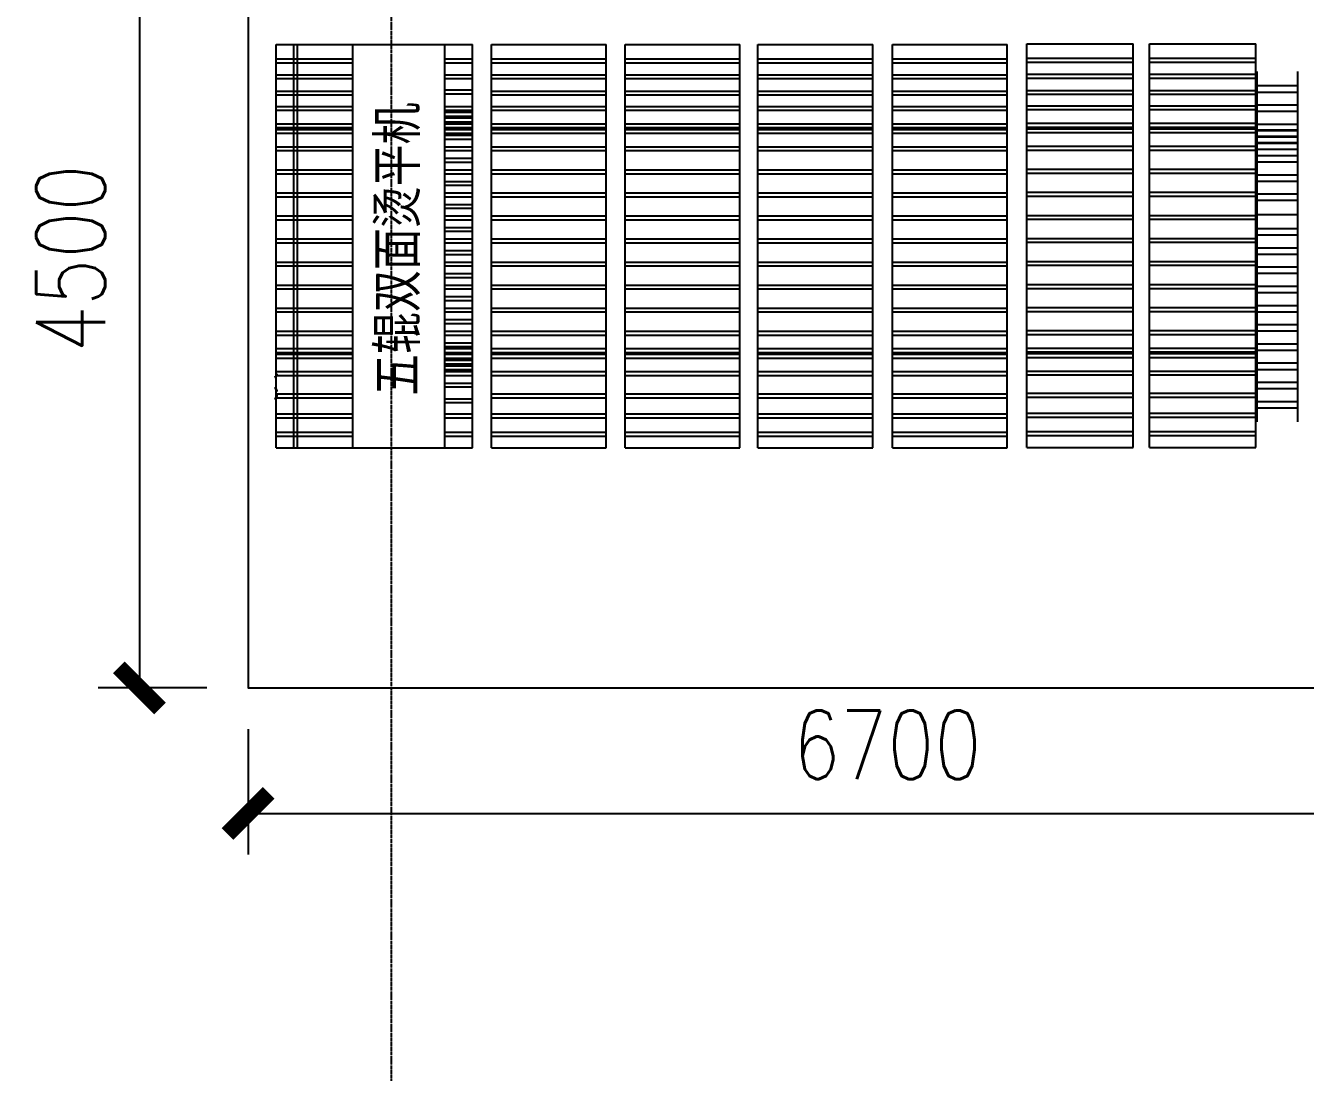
# Model space of a CAD drawing. Header units: millimetres. Extents: x 36114 to 137034, y 22418 to 93776.
# Drawn here: x 66245 to 72953, y 63363 to 68850 of the extents above; entities that cross this region are included whole.
import ezdxf

# ---------------------------------------------------------------- set-up
doc = ezdxf.new("R2010")
doc.units = ezdxf.units.MM
doc.linetypes.add('DOTE', pattern=[2.42, 2, -0.2, 0.02, -0.2])
doc.layers.get('0').update_dxf_attribs({"color": 254})
doc.layers.get('Defpoints').update_dxf_attribs({"color": 254})
doc.layers.add('00_LAYOUT', color=122, linetype='Continuous')
doc.layers.add('\\M+5BDA8-\\M+5D6E1', color=254, linetype='DOTE')
doc.styles.add('\\M+5CDBC\\M+5D6BD\\M+5D6D0\\M+5CEC4\\M+5CBB5\\M+5C3F7', font='simplex.shx', dxfattribs={"width": 0.8, "bigfont": 'hztxt.shx'})
doc.styles.add('ROMANS', font='ROMANS.shx', dxfattribs={"width": 0.8, "bigfont": 'hhztxt.shx'})
doc.dimstyles.new('dim1-150', dxfattribs={"dimscale": 180, "dimtxt": 2, "dimasz": 1.2, "dimexe": 1.2, "dimexo": 1.2, "dimgap": 1, "dimtad": 1, "dimdec": 0, "dimdsep": 46, "dimtxsty": 'ROMANS', "dimblk": 'ARCHTICK', "dimcen": 0, "dimadec": 0, "dimazin": 0, "dimtfac": 0.71, "dimtdec": 0, "dimtix": 1, "dimtmove": 0, "dimatfit": 3, "dimldrblk": 'ARCHTICK', "dimfxl": 0, "dimtolj": 1, "dimtzin": 0, "dimarcsym": 0})

# ---------------------------------------------------------------- blocks, each defined once
blk = doc.blocks.new('_ArchTick')
at = {"color": 0, "linetype": 'ByBlock', "const_width": 0.4}
blk.add_lwpolyline([(-0.5, -0.5), (0.5, 0.5)], dxfattribs=at)
blk = doc.blocks.new('*D380')
at = {"layer": '00_LAYOUT', "color": 0, "lineweight": -2, "transparency": 16777216}
for p, q in [((67195.2, 69878.1), (66624.8, 69878.1)), ((66840.8, 69878.1), (66840.8, 65378.1)), ((67195.2, 65378.1), (66624.8, 65378.1))]:
    blk.add_line(p, q, dxfattribs=at)
at = {"layer": 'Defpoints', "color": 0, "transparency": 16777216}
for p in [(67411.2, 69878.1), (66840.8, 65378.1), (67411.2, 65378.1)]:
    blk.add_point(p, dxfattribs=at)
at = {"layer": '00_LAYOUT', "color": 0, "lineweight": -2, "transparency": 16777216, "xscale": 216, "yscale": 216, "zscale": 216}
for p, rotation in [((66840.8, 69878.1), 90), ((66840.8, 65378.1), 270)]:
    blk.add_blockref('_ArchTick', p, dxfattribs=dict(at, rotation=rotation))
at = {"layer": '00_LAYOUT', "color": 0, "transparency": 16777216, "insert": (66480.8, 67628.1), "char_height": 360, "attachment_point": 5, "rotation": 90, "style": 'ROMANS'}
blk.add_mtext('\\A1;4500', dxfattribs=at)
blk = doc.blocks.new('*D381')
at = {"layer": '00_LAYOUT', "color": 0, "lineweight": -2, "transparency": 16777216}
for p, q in [((67411.2, 65162.1), (67411.2, 64504.8)), ((74111.2, 65162.1), (74111.2, 64504.8)), ((67411.2, 64720.8), (74111.2, 64720.8))]:
    blk.add_line(p, q, dxfattribs=at)
at = {"layer": 'Defpoints', "color": 0, "transparency": 16777216}
for p in [(67411.2, 65378.1), (74111.2, 65378.1), (74111.2, 64720.8)]:
    blk.add_point(p, dxfattribs=at)
at = {"layer": '00_LAYOUT', "color": 0, "lineweight": -2, "transparency": 16777216, "xscale": 216, "yscale": 216, "zscale": 216, "rotation": 180}
blk.add_blockref('_ArchTick', (67411.2, 64720.8), dxfattribs=at)
at = {"layer": '00_LAYOUT', "color": 0, "lineweight": -2, "transparency": 16777216, "xscale": 216, "yscale": 216, "zscale": 216}
blk.add_blockref('_ArchTick', (74111.2, 64720.8), dxfattribs=at)
at = {"layer": '00_LAYOUT', "color": 0, "transparency": 16777216, "insert": (70761.2, 65080.8), "char_height": 360, "attachment_point": 5, "style": 'ROMANS'}
blk.add_mtext('\\A1;6700', dxfattribs=at)

msp = doc.modelspace()

# ---------------------------------------------------------------- linework, layer by layer
at = {"layer": '00_LAYOUT'}
for p, q in [((67557.6, 66636.1), (67557.6, 68751)), ((67557.6, 68751), (67960.1, 68751)), ((67650.2, 66636.1), (67650.2, 68751)), ((67670.4, 66636.1), (67670.4, 68751)), ((67960.1, 68751), (68586.4, 68751)), ((67960.1, 66636.1), (67960.1, 68751)), ((68441.7, 66636.1), (68441.7, 68751)), ((68586.4, 66636.1), (68586.4, 68751)), ((68686, 66636.1), (68686, 68751)), ((68686, 68751), (69287.5, 68751)), ((69287.5, 66636.1), (69287.5, 68751)), ((69387.2, 66636.1), (69387.2, 68751)), ((69387.2, 68751), (69988.6, 68751)), ((69988.6, 66636.1), (69988.6, 68751)), ((70083.4, 66636.1), (70083.4, 68751)), ((70083.4, 68751), (70684.8, 68751)), ((70684.8, 66636.1), (70684.8, 68751)), ((70788.9, 66636.1), (70788.9, 68751)), ((70788.9, 68751), (71390.4, 68751)), ((71390.4, 66636.1), (71390.4, 68751)), ((71492.2, 66639.1), (71492.2, 68754)), ((71492.2, 68754), (72049.3, 68754)), ((72049.3, 66639.1), (72049.3, 68754)), ((72135.7, 66639.1), (72135.7, 68754)), ((72135.7, 68754), (72692.8, 68754)), ((72692.8, 66639.1), (72692.8, 68754)), ((67557.6, 68675.4), (67960.1, 68675.4)), ((67557.6, 68655.3), (67960.1, 68655.3)), ((67960.1, 66736.7), (67960.1, 68650.3)), ((68441.7, 68675.4), (68586.4, 68675.4)), ((68441.7, 68655.3), (68586.4, 68655.3)), ((68686, 68675.4), (69287.5, 68675.4)), ((68686, 68655.3), (69287.5, 68655.3)), ((69387.2, 68675.4), (69988.6, 68675.4)), ((69387.2, 68655.3), (69988.6, 68655.3)), ((69988.6, 66736.7), (69988.6, 68650.3)), ((70083.4, 68675.4), (70684.8, 68675.4)), ((70083.4, 68655.3), (70684.8, 68655.3)), ((70684.8, 66736.7), (70684.8, 68650.3)), ((70788.9, 68675.4), (71390.4, 68675.4)), ((70788.9, 68655.3), (71390.4, 68655.3)), ((71390.4, 66736.7), (71390.4, 68650.3)), ((71492.2, 68678.4), (72049.3, 68678.4)), ((71492.2, 68658.3), (72049.3, 68658.3)), ((72049.3, 66739.8), (72049.3, 68653.3)), ((72135.7, 68678.4), (72692.8, 68678.4)), ((72135.7, 68658.3), (72692.8, 68658.3)), ((72692.8, 66739.8), (72692.8, 68653.3)), ((67557.6, 68592), (67960.1, 68592)), ((67557.6, 68571.8), (67960.1, 68571.8)), ((68441.7, 68592), (68586.4, 68592)), ((68441.7, 68571.8), (68586.4, 68571.8)), ((68686, 68592), (69287.5, 68592)), ((68686, 68571.8), (69287.5, 68571.8)), ((69387.2, 68592), (69988.6, 68592)), ((69387.2, 68571.8), (69988.6, 68571.8)), ((70083.4, 68592), (70684.8, 68592)), ((70083.4, 68571.8), (70684.8, 68571.8)), ((70788.9, 68592), (71390.4, 68592)), ((70788.9, 68571.8), (71390.4, 68571.8)), ((71492.2, 68595), (72049.3, 68595)), ((71492.2, 68574.9), (72049.3, 68574.9)), ((72135.7, 68595), (72692.8, 68595)), ((72135.7, 68574.9), (72692.8, 68574.9)), ((72699, 68608.4), (72699, 66773)), ((72911.9, 68608.4), (72911.9, 66773)), ((67557.6, 68506.6), (67960.1, 68506.6)), ((68441.7, 68512.8), (68586.4, 68512.8)), ((68441.7, 68492.6), (68586.4, 68492.6)), ((68686, 68506.6), (69287.5, 68506.6)), ((69387.2, 68506.6), (69988.6, 68506.6)), ((70083.4, 68506.6), (70684.8, 68506.6)), ((70788.9, 68506.6), (71390.4, 68506.6)), ((71492.2, 68509.6), (72049.3, 68509.6)), ((72135.7, 68509.6), (72692.8, 68509.6)), ((72698.1, 68534.9), (72911.9, 68534.9)), ((72698.1, 68501.3), (72911.9, 68501.3)), ((67557.6, 68486.4), (67960.1, 68486.4)), ((67557.6, 68426.4), (67960.1, 68426.4)), ((68441.7, 68426.4), (68586.4, 68426.4)), ((68686, 68486.4), (69287.5, 68486.4)), ((68686, 68426.4), (69287.5, 68426.4)), ((69387.2, 68486.4), (69988.6, 68486.4)), ((69387.2, 68426.4), (69988.6, 68426.4)), ((70083.4, 68486.4), (70684.8, 68486.4)), ((70083.4, 68426.4), (70684.8, 68426.4)), ((70788.9, 68486.4), (71390.4, 68486.4)), ((70788.9, 68426.4), (71390.4, 68426.4)), ((71492.2, 68489.5), (72049.3, 68489.5)), ((71492.2, 68429.4), (72049.3, 68429.4)), ((72135.7, 68489.5), (72692.8, 68489.5)), ((72135.7, 68429.4), (72692.8, 68429.4)), ((72698.1, 68434.2), (72911.9, 68434.2)), ((67557.6, 68406.2), (67960.1, 68406.2)), ((68441.7, 68406.2), (68586.4, 68406.2)), ((68441.7, 68395.5), (68508.8, 68395.5)), ((68441.7, 68395.5), (68508.8, 68395.5)), ((68441.7, 68395.5), (68508.8, 68395.5)), ((68441.7, 68395.5), (68586.4, 68395.5)), ((68441.7, 68375.4), (68508.8, 68375.4)), ((68441.7, 68375.4), (68508.8, 68375.4)), ((68441.7, 68375.4), (68508.8, 68375.4)), ((68441.7, 68375.4), (68586.4, 68375.4)), ((68441.7, 68366), (68508.8, 68366)), ((68441.7, 68366), (68586.4, 68366)), ((68686, 68406.2), (69287.5, 68406.2)), ((69387.2, 68406.2), (69988.6, 68406.2)), ((70083.4, 68406.2), (70684.8, 68406.2)), ((70788.9, 68406.2), (71390.4, 68406.2)), ((71492.2, 68409.3), (72049.3, 68409.3)), ((72135.7, 68409.3), (72692.8, 68409.3)), ((72698.1, 68400.7), (72911.9, 68400.7)), ((67557.6, 68335.1), (67960.1, 68335.1)), ((67557.6, 68335.1), (67960.1, 68335.1)), ((67557.6, 68335.1), (67960.1, 68335.1)), ((67557.6, 68335.1), (67960.1, 68335.1)), ((67557.6, 68315), (67960.1, 68315)), ((67557.6, 68315), (67960.1, 68315)), ((67557.6, 68315), (67960.1, 68315)), ((67557.6, 68315), (67960.1, 68315)), ((67557.6, 68305.6), (67960.1, 68305.6)), ((67557.6, 68305.6), (67960.1, 68305.6)), ((67557.6, 68305.6), (67960.1, 68305.6)), ((68441.7, 68345.9), (68508.8, 68345.9)), ((68441.7, 68345.9), (68586.4, 68345.9)), ((68441.7, 68335.1), (68508.8, 68335.1)), ((68441.7, 68335.1), (68508.8, 68335.1)), ((68441.7, 68335.1), (68508.8, 68335.1)), ((68441.7, 68335.1), (68586.4, 68335.1)), ((68441.7, 68315), (68508.8, 68315)), ((68441.7, 68315), (68508.8, 68315)), ((68441.7, 68315), (68508.8, 68315)), ((68441.7, 68315), (68586.4, 68315)), ((68441.7, 68305.6), (68508.8, 68305.6)), ((68441.7, 68305.6), (68508.8, 68305.6)), ((68441.7, 68305.6), (68586.4, 68305.6)), ((68686, 68335.1), (69287.5, 68335.1)), ((68686, 68335.1), (69287.5, 68335.1)), ((68686, 68335.1), (69287.5, 68335.1)), ((68686, 68335.1), (69287.5, 68335.1)), ((68686, 68315), (69287.5, 68315)), ((68686, 68315), (69287.5, 68315)), ((68686, 68315), (69287.5, 68315)), ((68686, 68315), (69287.5, 68315)), ((68686, 68305.6), (69287.5, 68305.6)), ((68686, 68305.6), (69287.5, 68305.6)), ((68686, 68305.6), (69287.5, 68305.6)), ((69387.2, 68335.1), (69988.6, 68335.1)), ((69387.2, 68335.1), (69988.6, 68335.1)), ((69387.2, 68335.1), (69988.6, 68335.1)), ((69387.2, 68335.1), (69988.6, 68335.1)), ((69387.2, 68315), (69988.6, 68315)), ((69387.2, 68315), (69988.6, 68315)), ((69387.2, 68315), (69988.6, 68315)), ((69387.2, 68315), (69988.6, 68315)), ((69387.2, 68305.6), (69988.6, 68305.6)), ((69387.2, 68305.6), (69988.6, 68305.6)), ((69387.2, 68305.6), (69988.6, 68305.6)), ((70083.4, 68335.1), (70684.8, 68335.1)), ((70083.4, 68335.1), (70684.8, 68335.1)), ((70083.4, 68335.1), (70684.8, 68335.1)), ((70083.4, 68335.1), (70684.8, 68335.1)), ((70083.4, 68315), (70684.8, 68315)), ((70083.4, 68315), (70684.8, 68315)), ((70083.4, 68315), (70684.8, 68315)), ((70083.4, 68315), (70684.8, 68315)), ((70083.4, 68305.6), (70684.8, 68305.6)), ((70083.4, 68305.6), (70684.8, 68305.6)), ((70083.4, 68305.6), (70684.8, 68305.6)), ((70788.9, 68335.1), (71390.4, 68335.1)), ((70788.9, 68335.1), (71390.4, 68335.1)), ((70788.9, 68335.1), (71390.4, 68335.1)), ((70788.9, 68335.1), (71390.4, 68335.1)), ((70788.9, 68315), (71390.4, 68315)), ((70788.9, 68315), (71390.4, 68315)), ((70788.9, 68315), (71390.4, 68315)), ((70788.9, 68315), (71390.4, 68315)), ((70788.9, 68305.6), (71390.4, 68305.6)), ((70788.9, 68305.6), (71390.4, 68305.6)), ((70788.9, 68305.6), (71390.4, 68305.6)), ((71492.2, 68338.1), (72049.3, 68338.1)), ((71492.2, 68338.1), (72049.3, 68338.1)), ((71492.2, 68338.1), (72049.3, 68338.1)), ((71492.2, 68338.1), (72049.3, 68338.1)), ((71492.2, 68318), (72049.3, 68318)), ((71492.2, 68318), (72049.3, 68318)), ((71492.2, 68318), (72049.3, 68318)), ((71492.2, 68318), (72049.3, 68318)), ((71492.2, 68308.6), (72049.3, 68308.6)), ((71492.2, 68308.6), (72049.3, 68308.6)), ((71492.2, 68308.6), (72049.3, 68308.6)), ((72135.7, 68338.1), (72692.8, 68338.1)), ((72135.7, 68338.1), (72692.8, 68338.1)), ((72135.7, 68338.1), (72692.8, 68338.1)), ((72135.7, 68338.1), (72692.8, 68338.1)), ((72135.7, 68318), (72692.8, 68318)), ((72135.7, 68318), (72692.8, 68318)), ((72135.7, 68318), (72692.8, 68318)), ((72135.7, 68318), (72692.8, 68318)), ((72135.7, 68308.6), (72692.8, 68308.6)), ((72135.7, 68308.6), (72692.8, 68308.6)), ((72135.7, 68308.6), (72692.8, 68308.6)), ((72698.1, 68333.6), (72911.9, 68333.6)), ((72698.1, 68333.6), (72911.9, 68333.6)), ((72698.1, 68303.3), (72911.9, 68303.3)), ((72698.1, 68300), (72911.9, 68300)), ((67557.6, 68285.5), (67960.1, 68285.5)), ((67557.6, 68285.5), (67960.1, 68285.5)), ((67557.6, 68285.5), (67960.1, 68285.5)), ((68441.7, 68285.5), (68508.8, 68285.5)), ((68441.7, 68285.5), (68508.8, 68285.5)), ((68441.7, 68285.5), (68586.4, 68285.5)), ((68441.7, 68274.7), (68508.8, 68274.7)), ((68441.7, 68274.7), (68508.8, 68274.7)), ((68441.7, 68274.7), (68508.8, 68274.7)), ((68441.7, 68274.7), (68586.4, 68274.7)), ((68441.7, 68254.6), (68508.8, 68254.6)), ((68441.7, 68254.6), (68508.8, 68254.6)), ((68441.7, 68254.6), (68508.8, 68254.6)), ((68441.7, 68254.6), (68586.4, 68254.6)), ((68686, 68285.5), (69287.5, 68285.5)), ((68686, 68285.5), (69287.5, 68285.5)), ((68686, 68285.5), (69287.5, 68285.5)), ((69387.2, 68285.5), (69988.6, 68285.5)), ((69387.2, 68285.5), (69988.6, 68285.5)), ((69387.2, 68285.5), (69988.6, 68285.5)), ((70083.4, 68285.5), (70684.8, 68285.5)), ((70083.4, 68285.5), (70684.8, 68285.5)), ((70083.4, 68285.5), (70684.8, 68285.5)), ((70788.9, 68285.5), (71390.4, 68285.5)), ((70788.9, 68285.5), (71390.4, 68285.5)), ((70788.9, 68285.5), (71390.4, 68285.5)), ((71492.2, 68288.5), (72049.3, 68288.5)), ((71492.2, 68288.5), (72049.3, 68288.5)), ((71492.2, 68288.5), (72049.3, 68288.5)), ((72135.7, 68288.5), (72692.8, 68288.5)), ((72135.7, 68288.5), (72692.8, 68288.5)), ((72135.7, 68288.5), (72692.8, 68288.5)), ((72698.1, 68269.5), (72911.9, 68269.5)), ((72698.1, 68266.2), (72911.9, 68266.2)), ((72698.1, 68236.2), (72911.9, 68236.2)), ((72698.1, 68235.9), (72911.9, 68235.9)), ((72698.1, 68232.9), (72911.9, 68232.9)), ((67557.6, 68214.3), (67960.1, 68214.3)), ((67557.6, 68214.3), (67960.1, 68214.3)), ((67557.6, 68214.3), (67960.1, 68214.3)), ((67557.6, 68194.2), (67960.1, 68194.2)), ((67557.6, 68194.2), (67960.1, 68194.2)), ((67557.6, 68194.2), (67960.1, 68194.2)), ((68441.7, 68214.3), (68508.8, 68214.3)), ((68441.7, 68214.3), (68508.8, 68214.3)), ((68441.7, 68214.3), (68586.4, 68214.3)), ((68441.7, 68194.2), (68508.8, 68194.2)), ((68441.7, 68194.2), (68508.8, 68194.2)), ((68441.7, 68194.2), (68586.4, 68194.2)), ((68686, 68214.3), (69287.5, 68214.3)), ((68686, 68214.3), (69287.5, 68214.3)), ((68686, 68214.3), (69287.5, 68214.3)), ((68686, 68194.2), (69287.5, 68194.2)), ((68686, 68194.2), (69287.5, 68194.2)), ((68686, 68194.2), (69287.5, 68194.2)), ((69387.2, 68214.3), (69988.6, 68214.3)), ((69387.2, 68214.3), (69988.6, 68214.3)), ((69387.2, 68214.3), (69988.6, 68214.3)), ((69387.2, 68194.2), (69988.6, 68194.2)), ((69387.2, 68194.2), (69988.6, 68194.2)), ((69387.2, 68194.2), (69988.6, 68194.2)), ((70083.4, 68214.3), (70684.8, 68214.3)), ((70083.4, 68214.3), (70684.8, 68214.3)), ((70083.4, 68214.3), (70684.8, 68214.3)), ((70083.4, 68194.2), (70684.8, 68194.2)), ((70083.4, 68194.2), (70684.8, 68194.2)), ((70083.4, 68194.2), (70684.8, 68194.2)), ((70788.9, 68214.3), (71390.4, 68214.3)), ((70788.9, 68214.3), (71390.4, 68214.3)), ((70788.9, 68214.3), (71390.4, 68214.3)), ((70788.9, 68194.2), (71390.4, 68194.2)), ((70788.9, 68194.2), (71390.4, 68194.2)), ((70788.9, 68194.2), (71390.4, 68194.2)), ((71492.2, 68217.4), (72049.3, 68217.4)), ((71492.2, 68217.4), (72049.3, 68217.4)), ((71492.2, 68217.4), (72049.3, 68217.4)), ((71492.2, 68197.2), (72049.3, 68197.2)), ((71492.2, 68197.2), (72049.3, 68197.2)), ((71492.2, 68197.2), (72049.3, 68197.2)), ((72135.7, 68217.4), (72692.8, 68217.4)), ((72135.7, 68217.4), (72692.8, 68217.4)), ((72135.7, 68217.4), (72692.8, 68217.4)), ((72135.7, 68197.2), (72692.8, 68197.2)), ((72135.7, 68197.2), (72692.8, 68197.2)), ((72135.7, 68197.2), (72692.8, 68197.2)), ((72698.1, 68202.7), (72911.9, 68202.7)), ((72698.1, 68168.8), (72911.9, 68168.8)), ((67557.6, 68093.6), (67960.1, 68093.6)), ((68441.7, 68154), (68508.8, 68154)), ((68441.7, 68154), (68586.4, 68154)), ((68441.7, 68133.8), (68508.8, 68133.8)), ((68441.7, 68133.8), (68586.4, 68133.8)), ((68441.7, 68093.6), (68586.4, 68093.6)), ((68686, 68093.6), (69287.5, 68093.6)), ((69387.2, 68093.6), (69988.6, 68093.6)), ((70083.4, 68093.6), (70684.8, 68093.6)), ((70788.9, 68093.6), (71390.4, 68093.6)), ((71492.2, 68096.6), (72049.3, 68096.6)), ((72135.7, 68096.6), (72692.8, 68096.6)), ((72698.1, 68135.3), (72911.9, 68135.3)), ((67557.6, 68073.4), (67960.1, 68073.4)), ((68441.7, 68073.4), (68586.4, 68073.4)), ((68441.7, 68033.2), (68508.8, 68033.2)), ((68441.7, 68033.2), (68586.4, 68033.2)), ((68686, 68073.4), (69287.5, 68073.4)), ((69387.2, 68073.4), (69988.6, 68073.4)), ((70083.4, 68073.4), (70684.8, 68073.4)), ((70788.9, 68073.4), (71390.4, 68073.4)), ((71492.2, 68076.5), (72049.3, 68076.5)), ((72135.7, 68076.5), (72692.8, 68076.5)), ((72698.1, 68068.2), (72911.9, 68068.2)), ((72698.1, 68034.7), (72911.9, 68034.7)), ((67557.6, 67972.8), (67960.1, 67972.8)), ((67557.6, 67972.8), (67960.1, 67972.8)), ((67557.6, 67972.8), (67960.1, 67972.8)), ((68441.7, 68013.1), (68508.8, 68013.1)), ((68441.7, 68013.1), (68586.4, 68013.1)), ((68441.7, 67972.8), (68508.8, 67972.8)), ((68441.7, 67972.8), (68508.8, 67972.8)), ((68441.7, 67972.8), (68586.4, 67972.8)), ((68686, 67972.8), (69287.5, 67972.8)), ((68686, 67972.8), (69287.5, 67972.8)), ((68686, 67972.8), (69287.5, 67972.8)), ((69387.2, 67972.8), (69988.6, 67972.8)), ((69387.2, 67972.8), (69988.6, 67972.8)), ((69387.2, 67972.8), (69988.6, 67972.8)), ((70083.4, 67972.8), (70684.8, 67972.8)), ((70083.4, 67972.8), (70684.8, 67972.8)), ((70083.4, 67972.8), (70684.8, 67972.8)), ((70788.9, 67972.8), (71390.4, 67972.8)), ((70788.9, 67972.8), (71390.4, 67972.8)), ((70788.9, 67972.8), (71390.4, 67972.8)), ((71492.2, 67975.8), (72049.3, 67975.8)), ((71492.2, 67975.8), (72049.3, 67975.8)), ((71492.2, 67975.8), (72049.3, 67975.8)), ((71492.2, 67955.7), (72049.3, 67955.7)), ((71492.2, 67955.7), (72049.3, 67955.7)), ((71492.2, 67955.7), (72049.3, 67955.7)), ((72135.7, 67975.8), (72692.8, 67975.8)), ((72135.7, 67975.8), (72692.8, 67975.8)), ((72135.7, 67975.8), (72692.8, 67975.8)), ((72135.7, 67955.7), (72692.8, 67955.7)), ((72135.7, 67955.7), (72692.8, 67955.7)), ((72135.7, 67955.7), (72692.8, 67955.7)), ((72698.1, 67967.6), (72911.9, 67967.6)), ((67557.6, 67952.7), (67960.1, 67952.7)), ((67557.6, 67952.7), (67960.1, 67952.7)), ((67557.6, 67952.7), (67960.1, 67952.7)), ((68441.7, 67952.7), (68508.8, 67952.7)), ((68441.7, 67952.7), (68508.8, 67952.7)), ((68441.7, 67952.7), (68586.4, 67952.7)), ((68441.7, 67912.4), (68508.8, 67912.4)), ((68441.7, 67912.4), (68508.8, 67912.4)), ((68441.7, 67912.4), (68508.8, 67912.4)), ((68441.7, 67912.4), (68586.4, 67912.4)), ((68441.7, 67892.3), (68508.8, 67892.3)), ((68441.7, 67892.3), (68508.8, 67892.3)), ((68441.7, 67892.3), (68508.8, 67892.3)), ((68441.7, 67892.3), (68586.4, 67892.3)), ((68686, 67952.7), (69287.5, 67952.7)), ((68686, 67952.7), (69287.5, 67952.7)), ((68686, 67952.7), (69287.5, 67952.7)), ((69387.2, 67952.7), (69988.6, 67952.7)), ((69387.2, 67952.7), (69988.6, 67952.7)), ((69387.2, 67952.7), (69988.6, 67952.7)), ((70083.4, 67952.7), (70684.8, 67952.7)), ((70083.4, 67952.7), (70684.8, 67952.7)), ((70083.4, 67952.7), (70684.8, 67952.7)), ((70788.9, 67952.7), (71390.4, 67952.7)), ((70788.9, 67952.7), (71390.4, 67952.7)), ((70788.9, 67952.7), (71390.4, 67952.7)), ((72698.1, 67934), (72911.9, 67934)), ((67557.6, 67852), (67960.1, 67852)), ((67557.6, 67852), (67960.1, 67852)), ((67557.6, 67852), (67960.1, 67852)), ((67557.6, 67852), (67960.1, 67852)), ((67557.6, 67852), (67960.1, 67852)), ((67557.6, 67831.9), (67960.1, 67831.9)), ((67557.6, 67831.9), (67960.1, 67831.9)), ((67557.6, 67831.9), (67960.1, 67831.9)), ((67557.6, 67831.9), (67960.1, 67831.9)), ((67557.6, 67831.9), (67960.1, 67831.9)), ((68441.7, 67852), (68508.8, 67852)), ((68441.7, 67852), (68508.8, 67852)), ((68441.7, 67852), (68508.8, 67852)), ((68441.7, 67852), (68508.8, 67852)), ((68441.7, 67852), (68586.4, 67852)), ((68441.7, 67831.9), (68508.8, 67831.9)), ((68441.7, 67831.9), (68508.8, 67831.9)), ((68441.7, 67831.9), (68508.8, 67831.9)), ((68441.7, 67831.9), (68508.8, 67831.9)), ((68441.7, 67831.9), (68586.4, 67831.9)), ((68686, 67852), (69287.5, 67852)), ((68686, 67852), (69287.5, 67852)), ((68686, 67852), (69287.5, 67852)), ((68686, 67852), (69287.5, 67852)), ((68686, 67852), (69287.5, 67852)), ((68686, 67831.9), (69287.5, 67831.9)), ((68686, 67831.9), (69287.5, 67831.9)), ((68686, 67831.9), (69287.5, 67831.9)), ((68686, 67831.9), (69287.5, 67831.9)), ((68686, 67831.9), (69287.5, 67831.9)), ((69387.2, 67852), (69988.6, 67852)), ((69387.2, 67852), (69988.6, 67852)), ((69387.2, 67852), (69988.6, 67852)), ((69387.2, 67852), (69988.6, 67852)), ((69387.2, 67852), (69988.6, 67852)), ((69387.2, 67831.9), (69988.6, 67831.9)), ((69387.2, 67831.9), (69988.6, 67831.9)), ((69387.2, 67831.9), (69988.6, 67831.9)), ((69387.2, 67831.9), (69988.6, 67831.9)), ((69387.2, 67831.9), (69988.6, 67831.9)), ((70083.4, 67852), (70684.8, 67852)), ((70083.4, 67852), (70684.8, 67852)), ((70083.4, 67852), (70684.8, 67852)), ((70083.4, 67852), (70684.8, 67852)), ((70083.4, 67852), (70684.8, 67852)), ((70083.4, 67831.9), (70684.8, 67831.9)), ((70083.4, 67831.9), (70684.8, 67831.9)), ((70083.4, 67831.9), (70684.8, 67831.9)), ((70083.4, 67831.9), (70684.8, 67831.9)), ((70083.4, 67831.9), (70684.8, 67831.9)), ((70788.9, 67852), (71390.4, 67852)), ((70788.9, 67852), (71390.4, 67852)), ((70788.9, 67852), (71390.4, 67852)), ((70788.9, 67852), (71390.4, 67852)), ((70788.9, 67852), (71390.4, 67852)), ((70788.9, 67831.9), (71390.4, 67831.9)), ((70788.9, 67831.9), (71390.4, 67831.9)), ((70788.9, 67831.9), (71390.4, 67831.9)), ((70788.9, 67831.9), (71390.4, 67831.9)), ((70788.9, 67831.9), (71390.4, 67831.9)), ((71492.2, 67855), (72049.3, 67855)), ((71492.2, 67855), (72049.3, 67855)), ((71492.2, 67855), (72049.3, 67855)), ((71492.2, 67855), (72049.3, 67855)), ((71492.2, 67855), (72049.3, 67855)), ((71492.2, 67834.9), (72049.3, 67834.9)), ((71492.2, 67834.9), (72049.3, 67834.9)), ((71492.2, 67834.9), (72049.3, 67834.9)), ((71492.2, 67834.9), (72049.3, 67834.9)), ((71492.2, 67834.9), (72049.3, 67834.9)), ((72135.7, 67855), (72692.8, 67855)), ((72135.7, 67855), (72692.8, 67855)), ((72135.7, 67855), (72692.8, 67855)), ((72135.7, 67855), (72692.8, 67855)), ((72135.7, 67855), (72692.8, 67855)), ((72135.7, 67834.9), (72692.8, 67834.9)), ((72135.7, 67834.9), (72692.8, 67834.9)), ((72135.7, 67834.9), (72692.8, 67834.9)), ((72135.7, 67834.9), (72692.8, 67834.9)), ((72135.7, 67834.9), (72692.8, 67834.9)), ((72698.1, 67859.9), (72911.9, 67859.9)), ((68441.7, 67791.6), (68508.8, 67791.6)), ((68441.7, 67791.6), (68508.8, 67791.6)), ((68441.7, 67791.6), (68508.8, 67791.6)), ((68441.7, 67791.6), (68586.4, 67791.6)), ((68441.7, 67771.5), (68508.8, 67771.5)), ((68441.7, 67771.5), (68508.8, 67771.5)), ((68441.7, 67771.5), (68508.8, 67771.5)), ((68441.7, 67771.5), (68586.4, 67771.5)), ((72698.1, 67786.1), (72911.9, 67786.1)), ((67557.6, 67731.3), (67960.1, 67731.3)), ((67557.6, 67731.3), (67960.1, 67731.3)), ((67557.6, 67731.3), (67960.1, 67731.3)), ((67557.6, 67731.3), (67960.1, 67731.3)), ((67557.6, 67711.1), (67960.1, 67711.1)), ((67557.6, 67711.1), (67960.1, 67711.1)), ((67557.6, 67711.1), (67960.1, 67711.1)), ((67557.6, 67711.1), (67960.1, 67711.1)), ((68441.7, 67731.3), (68508.8, 67731.3)), ((68441.7, 67731.3), (68508.8, 67731.3)), ((68441.7, 67731.3), (68508.8, 67731.3)), ((68441.7, 67731.3), (68586.4, 67731.3)), ((68441.7, 67711.1), (68508.8, 67711.1)), ((68441.7, 67711.1), (68508.8, 67711.1)), ((68441.7, 67711.1), (68508.8, 67711.1)), ((68441.7, 67711.1), (68586.4, 67711.1)), ((68686, 67731.3), (69287.5, 67731.3)), ((68686, 67731.3), (69287.5, 67731.3)), ((68686, 67731.3), (69287.5, 67731.3)), ((68686, 67731.3), (69287.5, 67731.3)), ((68686, 67711.1), (69287.5, 67711.1)), ((68686, 67711.1), (69287.5, 67711.1)), ((68686, 67711.1), (69287.5, 67711.1)), ((68686, 67711.1), (69287.5, 67711.1)), ((69387.2, 67731.3), (69988.6, 67731.3)), ((69387.2, 67731.3), (69988.6, 67731.3)), ((69387.2, 67731.3), (69988.6, 67731.3)), ((69387.2, 67731.3), (69988.6, 67731.3)), ((69387.2, 67711.1), (69988.6, 67711.1)), ((69387.2, 67711.1), (69988.6, 67711.1)), ((69387.2, 67711.1), (69988.6, 67711.1)), ((69387.2, 67711.1), (69988.6, 67711.1)), ((70083.4, 67731.3), (70684.8, 67731.3)), ((70083.4, 67731.3), (70684.8, 67731.3)), ((70083.4, 67731.3), (70684.8, 67731.3)), ((70083.4, 67731.3), (70684.8, 67731.3)), ((70083.4, 67711.1), (70684.8, 67711.1)), ((70083.4, 67711.1), (70684.8, 67711.1)), ((70083.4, 67711.1), (70684.8, 67711.1)), ((70083.4, 67711.1), (70684.8, 67711.1)), ((70788.9, 67731.3), (71390.4, 67731.3)), ((70788.9, 67731.3), (71390.4, 67731.3)), ((70788.9, 67731.3), (71390.4, 67731.3)), ((70788.9, 67731.3), (71390.4, 67731.3)), ((70788.9, 67711.1), (71390.4, 67711.1)), ((70788.9, 67711.1), (71390.4, 67711.1)), ((70788.9, 67711.1), (71390.4, 67711.1)), ((70788.9, 67711.1), (71390.4, 67711.1)), ((71492.2, 67734.3), (72049.3, 67734.3)), ((71492.2, 67734.3), (72049.3, 67734.3)), ((71492.2, 67734.3), (72049.3, 67734.3)), ((71492.2, 67734.3), (72049.3, 67734.3)), ((71492.2, 67714.1), (72049.3, 67714.1)), ((71492.2, 67714.1), (72049.3, 67714.1)), ((71492.2, 67714.1), (72049.3, 67714.1)), ((71492.2, 67714.1), (72049.3, 67714.1)), ((72135.7, 67734.3), (72692.8, 67734.3)), ((72135.7, 67734.3), (72692.8, 67734.3)), ((72135.7, 67734.3), (72692.8, 67734.3)), ((72135.7, 67734.3), (72692.8, 67734.3)), ((72135.7, 67714.1), (72692.8, 67714.1)), ((72135.7, 67714.1), (72692.8, 67714.1)), ((72135.7, 67714.1), (72692.8, 67714.1)), ((72135.7, 67714.1), (72692.8, 67714.1)), ((72698.1, 67752.6), (72911.9, 67752.6)), ((68441.7, 67670.9), (68508.8, 67670.9)), ((68441.7, 67670.9), (68508.8, 67670.9)), ((68441.7, 67670.9), (68586.4, 67670.9)), ((68441.7, 67650.7), (68508.8, 67650.7)), ((68441.7, 67650.7), (68508.8, 67650.7)), ((68441.7, 67650.7), (68586.4, 67650.7)), ((72698.1, 67685.5), (72911.9, 67685.5)), ((72698.1, 67651.9), (72911.9, 67651.9)), ((67557.6, 67610.5), (67960.1, 67610.5)), ((67557.6, 67610.5), (67960.1, 67610.5)), ((67557.6, 67590.4), (67960.1, 67590.4)), ((67557.6, 67590.4), (67960.1, 67590.4)), ((68441.7, 67610.5), (68508.8, 67610.5)), ((68441.7, 67610.5), (68586.4, 67610.5)), ((68441.7, 67590.4), (68508.8, 67590.4)), ((68441.7, 67590.4), (68586.4, 67590.4)), ((68686, 67610.5), (69287.5, 67610.5)), ((68686, 67610.5), (69287.5, 67610.5)), ((68686, 67590.4), (69287.5, 67590.4)), ((68686, 67590.4), (69287.5, 67590.4)), ((69387.2, 67610.5), (69988.6, 67610.5)), ((69387.2, 67610.5), (69988.6, 67610.5)), ((69387.2, 67590.4), (69988.6, 67590.4)), ((69387.2, 67590.4), (69988.6, 67590.4)), ((70083.4, 67610.5), (70684.8, 67610.5)), ((70083.4, 67610.5), (70684.8, 67610.5)), ((70083.4, 67590.4), (70684.8, 67590.4)), ((70083.4, 67590.4), (70684.8, 67590.4)), ((70788.9, 67610.5), (71390.4, 67610.5)), ((70788.9, 67610.5), (71390.4, 67610.5)), ((70788.9, 67590.4), (71390.4, 67590.4)), ((70788.9, 67590.4), (71390.4, 67590.4)), ((71492.2, 67613.5), (72049.3, 67613.5)), ((71492.2, 67613.5), (72049.3, 67613.5)), ((71492.2, 67593.4), (72049.3, 67593.4)), ((71492.2, 67593.4), (72049.3, 67593.4)), ((72135.7, 67613.5), (72692.8, 67613.5)), ((72135.7, 67613.5), (72692.8, 67613.5)), ((72135.7, 67593.4), (72692.8, 67593.4)), ((72135.7, 67593.4), (72692.8, 67593.4)), ((72698.1, 67584.8), (72911.9, 67584.8)), ((67557.6, 67489.7), (67960.1, 67489.7)), ((67557.6, 67489.7), (67960.1, 67489.7)), ((68441.7, 67550.1), (68586.4, 67550.1)), ((68441.7, 67530), (68586.4, 67530)), ((68441.7, 67489.7), (68508.8, 67489.7)), ((68441.7, 67489.7), (68586.4, 67489.7)), ((68686, 67489.7), (69287.5, 67489.7)), ((68686, 67489.7), (69287.5, 67489.7)), ((69387.2, 67489.7), (69988.6, 67489.7)), ((69387.2, 67489.7), (69988.6, 67489.7)), ((70083.4, 67489.7), (70684.8, 67489.7)), ((70083.4, 67489.7), (70684.8, 67489.7)), ((70788.9, 67489.7), (71390.4, 67489.7)), ((70788.9, 67489.7), (71390.4, 67489.7)), ((71492.2, 67492.7), (72049.3, 67492.7)), ((71492.2, 67492.7), (72049.3, 67492.7)), ((72135.7, 67492.7), (72692.8, 67492.7)), ((72135.7, 67492.7), (72692.8, 67492.7)), ((72698.1, 67551.3), (72911.9, 67551.3)), ((67557.6, 67469.6), (67960.1, 67469.6)), ((67557.6, 67469.6), (67960.1, 67469.6)), ((68441.7, 67469.6), (68508.8, 67469.6)), ((68441.7, 67469.6), (68586.4, 67469.6)), ((68441.7, 67429.3), (68508.8, 67429.3)), ((68441.7, 67429.3), (68508.8, 67429.3)), ((68441.7, 67429.3), (68586.4, 67429.3)), ((68686, 67469.6), (69287.5, 67469.6)), ((68686, 67469.6), (69287.5, 67469.6)), ((69387.2, 67469.6), (69988.6, 67469.6)), ((69387.2, 67469.6), (69988.6, 67469.6)), ((70083.4, 67469.6), (70684.8, 67469.6)), ((70083.4, 67469.6), (70684.8, 67469.6)), ((70788.9, 67469.6), (71390.4, 67469.6)), ((70788.9, 67469.6), (71390.4, 67469.6)), ((71492.2, 67472.6), (72049.3, 67472.6)), ((71492.2, 67472.6), (72049.3, 67472.6)), ((72135.7, 67472.6), (72692.8, 67472.6)), ((72135.7, 67472.6), (72692.8, 67472.6)), ((72698.1, 67484.2), (72911.9, 67484.2)), ((72698.1, 67450.6), (72911.9, 67450.6)), ((67557.6, 67368.9), (67960.1, 67368.9)), ((67557.6, 67368.9), (67960.1, 67368.9)), ((67557.6, 67368.9), (67960.1, 67368.9)), ((67557.6, 67368.9), (67960.1, 67368.9)), ((68441.7, 67409.2), (68508.8, 67409.2)), ((68441.7, 67409.2), (68508.8, 67409.2)), ((68441.7, 67409.2), (68586.4, 67409.2)), ((68441.7, 67368.9), (68508.8, 67368.9)), ((68441.7, 67368.9), (68508.8, 67368.9)), ((68441.7, 67368.9), (68508.8, 67368.9)), ((68441.7, 67368.9), (68586.4, 67368.9)), ((68686, 67368.9), (69287.5, 67368.9)), ((68686, 67368.9), (69287.5, 67368.9)), ((68686, 67368.9), (69287.5, 67368.9)), ((68686, 67368.9), (69287.5, 67368.9)), ((69387.2, 67368.9), (69988.6, 67368.9)), ((69387.2, 67368.9), (69988.6, 67368.9)), ((69387.2, 67368.9), (69988.6, 67368.9)), ((69387.2, 67368.9), (69988.6, 67368.9)), ((70083.4, 67368.9), (70684.8, 67368.9)), ((70083.4, 67368.9), (70684.8, 67368.9)), ((70083.4, 67368.9), (70684.8, 67368.9)), ((70083.4, 67368.9), (70684.8, 67368.9)), ((70788.9, 67368.9), (71390.4, 67368.9)), ((70788.9, 67368.9), (71390.4, 67368.9)), ((70788.9, 67368.9), (71390.4, 67368.9)), ((70788.9, 67368.9), (71390.4, 67368.9)), ((71492.2, 67372), (72049.3, 67372)), ((71492.2, 67372), (72049.3, 67372)), ((71492.2, 67372), (72049.3, 67372)), ((71492.2, 67372), (72049.3, 67372)), ((71492.2, 67351.8), (72049.3, 67351.8)), ((71492.2, 67351.8), (72049.3, 67351.8)), ((71492.2, 67351.8), (72049.3, 67351.8)), ((71492.2, 67351.8), (72049.3, 67351.8)), ((72135.7, 67372), (72692.8, 67372)), ((72135.7, 67372), (72692.8, 67372)), ((72135.7, 67372), (72692.8, 67372)), ((72135.7, 67372), (72692.8, 67372)), ((72135.7, 67351.8), (72692.8, 67351.8)), ((72135.7, 67351.8), (72692.8, 67351.8)), ((72135.7, 67351.8), (72692.8, 67351.8)), ((72135.7, 67351.8), (72692.8, 67351.8)), ((72698.1, 67383.5), (72911.9, 67383.5)), ((67557.6, 67348.8), (67960.1, 67348.8)), ((67557.6, 67348.8), (67960.1, 67348.8)), ((67557.6, 67348.8), (67960.1, 67348.8)), ((67557.6, 67348.8), (67960.1, 67348.8)), ((68441.7, 67348.8), (68508.8, 67348.8)), ((68441.7, 67348.8), (68508.8, 67348.8)), ((68441.7, 67348.8), (68508.8, 67348.8)), ((68441.7, 67348.8), (68586.4, 67348.8)), ((68441.7, 67308.6), (68508.8, 67308.6)), ((68441.7, 67308.6), (68508.8, 67308.6)), ((68441.7, 67308.6), (68508.8, 67308.6)), ((68441.7, 67308.6), (68508.8, 67308.6)), ((68441.7, 67308.6), (68586.4, 67308.6)), ((68441.7, 67288.4), (68508.8, 67288.4)), ((68441.7, 67288.4), (68508.8, 67288.4)), ((68441.7, 67288.4), (68508.8, 67288.4)), ((68441.7, 67288.4), (68508.8, 67288.4)), ((68441.7, 67288.4), (68586.4, 67288.4)), ((68686, 67348.8), (69287.5, 67348.8)), ((68686, 67348.8), (69287.5, 67348.8)), ((68686, 67348.8), (69287.5, 67348.8)), ((68686, 67348.8), (69287.5, 67348.8)), ((69387.2, 67348.8), (69988.6, 67348.8)), ((69387.2, 67348.8), (69988.6, 67348.8)), ((69387.2, 67348.8), (69988.6, 67348.8)), ((69387.2, 67348.8), (69988.6, 67348.8)), ((70083.4, 67348.8), (70684.8, 67348.8)), ((70083.4, 67348.8), (70684.8, 67348.8)), ((70083.4, 67348.8), (70684.8, 67348.8)), ((70083.4, 67348.8), (70684.8, 67348.8)), ((70788.9, 67348.8), (71390.4, 67348.8)), ((70788.9, 67348.8), (71390.4, 67348.8)), ((70788.9, 67348.8), (71390.4, 67348.8)), ((70788.9, 67348.8), (71390.4, 67348.8)), ((72698.1, 67350), (72911.9, 67350)), ((67557.6, 67248.2), (67960.1, 67248.2)), ((67557.6, 67248.2), (67960.1, 67248.2)), ((67557.6, 67248.2), (67960.1, 67248.2)), ((67557.6, 67248.2), (67960.1, 67248.2)), ((67557.6, 67228), (67960.1, 67228)), ((67557.6, 67228), (67960.1, 67228)), ((67557.6, 67228), (67960.1, 67228)), ((67557.6, 67228), (67960.1, 67228)), ((68441.7, 67248.2), (68508.8, 67248.2)), ((68441.7, 67248.2), (68508.8, 67248.2)), ((68441.7, 67248.2), (68508.8, 67248.2)), ((68441.7, 67248.2), (68586.4, 67248.2)), ((68441.7, 67228), (68508.8, 67228)), ((68441.7, 67228), (68508.8, 67228)), ((68441.7, 67228), (68508.8, 67228)), ((68441.7, 67228), (68586.4, 67228)), ((68686, 67248.2), (69287.5, 67248.2)), ((68686, 67248.2), (69287.5, 67248.2)), ((68686, 67248.2), (69287.5, 67248.2)), ((68686, 67248.2), (69287.5, 67248.2)), ((68686, 67228), (69287.5, 67228)), ((68686, 67228), (69287.5, 67228)), ((68686, 67228), (69287.5, 67228)), ((68686, 67228), (69287.5, 67228)), ((69387.2, 67248.2), (69988.6, 67248.2)), ((69387.2, 67248.2), (69988.6, 67248.2)), ((69387.2, 67248.2), (69988.6, 67248.2)), ((69387.2, 67248.2), (69988.6, 67248.2)), ((69387.2, 67228), (69988.6, 67228)), ((69387.2, 67228), (69988.6, 67228)), ((69387.2, 67228), (69988.6, 67228)), ((69387.2, 67228), (69988.6, 67228)), ((70083.4, 67248.2), (70684.8, 67248.2)), ((70083.4, 67248.2), (70684.8, 67248.2)), ((70083.4, 67248.2), (70684.8, 67248.2)), ((70083.4, 67248.2), (70684.8, 67248.2)), ((70083.4, 67228), (70684.8, 67228)), ((70083.4, 67228), (70684.8, 67228)), ((70083.4, 67228), (70684.8, 67228)), ((70083.4, 67228), (70684.8, 67228)), ((70788.9, 67248.2), (71390.4, 67248.2)), ((70788.9, 67248.2), (71390.4, 67248.2)), ((70788.9, 67248.2), (71390.4, 67248.2)), ((70788.9, 67248.2), (71390.4, 67248.2)), ((70788.9, 67228), (71390.4, 67228)), ((70788.9, 67228), (71390.4, 67228)), ((70788.9, 67228), (71390.4, 67228)), ((70788.9, 67228), (71390.4, 67228)), ((71492.2, 67251.2), (72049.3, 67251.2)), ((71492.2, 67251.2), (72049.3, 67251.2)), ((71492.2, 67251.2), (72049.3, 67251.2)), ((71492.2, 67251.2), (72049.3, 67251.2)), ((71492.2, 67231.1), (72049.3, 67231.1)), ((71492.2, 67231.1), (72049.3, 67231.1)), ((71492.2, 67231.1), (72049.3, 67231.1)), ((71492.2, 67231.1), (72049.3, 67231.1)), ((72135.7, 67251.2), (72692.8, 67251.2)), ((72135.7, 67251.2), (72692.8, 67251.2)), ((72135.7, 67251.2), (72692.8, 67251.2)), ((72135.7, 67251.2), (72692.8, 67251.2)), ((72135.7, 67231.1), (72692.8, 67231.1)), ((72135.7, 67231.1), (72692.8, 67231.1)), ((72135.7, 67231.1), (72692.8, 67231.1)), ((72135.7, 67231.1), (72692.8, 67231.1)), ((72698.1, 67282.9), (72911.9, 67282.9)), ((72698.1, 67249.4), (72911.9, 67249.4)), ((67557.6, 67156.9), (67960.1, 67156.9)), ((68441.7, 67187.8), (68508.8, 67187.8)), ((68441.7, 67187.8), (68508.8, 67187.8)), ((68441.7, 67187.8), (68508.8, 67187.8)), ((68441.7, 67187.8), (68586.4, 67187.8)), ((68441.7, 67167.7), (68508.8, 67167.7)), ((68441.7, 67167.7), (68508.8, 67167.7)), ((68441.7, 67167.7), (68508.8, 67167.7)), ((68441.7, 67167.7), (68586.4, 67167.7)), ((68441.7, 67156.9), (68586.4, 67156.9)), ((68686, 67156.9), (69287.5, 67156.9)), ((69387.2, 67156.9), (69988.6, 67156.9)), ((70083.4, 67156.9), (70684.8, 67156.9)), ((70788.9, 67156.9), (71390.4, 67156.9)), ((71492.2, 67159.9), (72049.3, 67159.9)), ((72135.7, 67159.9), (72692.8, 67159.9)), ((72698.1, 67182.3), (72911.9, 67182.3)), ((67557.6, 67136.8), (67960.1, 67136.8)), ((67557.6, 67127.4), (67960.1, 67127.4)), ((67557.6, 67127.4), (67960.1, 67127.4)), ((67557.6, 67127.4), (67960.1, 67127.4)), ((67557.6, 67107.3), (67960.1, 67107.3)), ((67557.6, 67107.3), (67960.1, 67107.3)), ((67557.6, 67107.3), (67960.1, 67107.3)), ((68441.7, 67136.8), (68586.4, 67136.8)), ((68441.7, 67127.4), (68508.8, 67127.4)), ((68441.7, 67127.4), (68508.8, 67127.4)), ((68441.7, 67127.4), (68586.4, 67127.4)), ((68441.7, 67107.3), (68508.8, 67107.3)), ((68441.7, 67107.3), (68508.8, 67107.3)), ((68441.7, 67107.3), (68586.4, 67107.3)), ((68441.7, 67096.5), (68586.4, 67096.5)), ((68686, 67136.8), (69287.5, 67136.8)), ((68686, 67127.4), (69287.5, 67127.4)), ((68686, 67127.4), (69287.5, 67127.4)), ((68686, 67127.4), (69287.5, 67127.4)), ((68686, 67107.3), (69287.5, 67107.3)), ((68686, 67107.3), (69287.5, 67107.3)), ((68686, 67107.3), (69287.5, 67107.3)), ((69387.2, 67136.8), (69988.6, 67136.8)), ((69387.2, 67127.4), (69988.6, 67127.4)), ((69387.2, 67127.4), (69988.6, 67127.4)), ((69387.2, 67127.4), (69988.6, 67127.4)), ((69387.2, 67107.3), (69988.6, 67107.3)), ((69387.2, 67107.3), (69988.6, 67107.3)), ((69387.2, 67107.3), (69988.6, 67107.3)), ((70083.4, 67136.8), (70684.8, 67136.8)), ((70083.4, 67127.4), (70684.8, 67127.4)), ((70083.4, 67127.4), (70684.8, 67127.4)), ((70083.4, 67127.4), (70684.8, 67127.4)), ((70083.4, 67107.3), (70684.8, 67107.3)), ((70083.4, 67107.3), (70684.8, 67107.3)), ((70083.4, 67107.3), (70684.8, 67107.3)), ((70788.9, 67136.8), (71390.4, 67136.8)), ((70788.9, 67127.4), (71390.4, 67127.4)), ((70788.9, 67127.4), (71390.4, 67127.4)), ((70788.9, 67127.4), (71390.4, 67127.4)), ((70788.9, 67107.3), (71390.4, 67107.3)), ((70788.9, 67107.3), (71390.4, 67107.3)), ((70788.9, 67107.3), (71390.4, 67107.3)), ((71492.2, 67139.8), (72049.3, 67139.8)), ((71492.2, 67130.4), (72049.3, 67130.4)), ((71492.2, 67130.4), (72049.3, 67130.4)), ((71492.2, 67130.4), (72049.3, 67130.4)), ((71492.2, 67110.3), (72049.3, 67110.3)), ((71492.2, 67110.3), (72049.3, 67110.3)), ((71492.2, 67110.3), (72049.3, 67110.3)), ((72135.7, 67139.8), (72692.8, 67139.8)), ((72135.7, 67130.4), (72692.8, 67130.4)), ((72135.7, 67130.4), (72692.8, 67130.4)), ((72135.7, 67130.4), (72692.8, 67130.4)), ((72135.7, 67110.3), (72692.8, 67110.3)), ((72135.7, 67110.3), (72692.8, 67110.3)), ((72135.7, 67110.3), (72692.8, 67110.3)), ((72698.1, 67148.7), (72911.9, 67148.7)), ((67557.6, 67036.1), (67960.1, 67036.1)), ((67557.6, 67016), (67960.1, 67016)), ((68441.7, 67076.4), (68586.4, 67076.4)), ((68441.7, 67067), (68508.8, 67067)), ((68441.7, 67067), (68586.4, 67067)), ((68441.7, 67046.9), (68508.8, 67046.9)), ((68441.7, 67046.9), (68586.4, 67046.9)), ((68441.7, 67036.1), (68586.4, 67036.1)), ((68441.7, 67016), (68586.4, 67016)), ((68686, 67036.1), (69287.5, 67036.1)), ((68686, 67016), (69287.5, 67016)), ((69387.2, 67036.1), (69988.6, 67036.1)), ((69387.2, 67016), (69988.6, 67016)), ((70083.4, 67036.1), (70684.8, 67036.1)), ((70083.4, 67016), (70684.8, 67016)), ((70788.9, 67036.1), (71390.4, 67036.1)), ((70788.9, 67016), (71390.4, 67016)), ((71492.2, 67039.2), (72049.3, 67039.2)), ((71492.2, 67019), (72049.3, 67019)), ((72135.7, 67039.2), (72692.8, 67039.2)), ((72135.7, 67019), (72692.8, 67019)), ((72698.1, 67081.6), (72911.9, 67081.6)), ((72698.1, 67048.1), (72911.9, 67048.1)), ((68441.7, 66975.8), (68586.4, 66975.8)), ((68441.7, 66955.6), (68586.4, 66955.6)), ((72698.1, 66981), (72911.9, 66981)), ((67557.6, 66919.3), (67960.1, 66919.3)), ((67557.6, 66899.2), (67960.1, 66899.2)), ((68441.7, 66893.7), (68586.4, 66893.7)), ((68686, 66919.3), (69287.5, 66919.3)), ((68686, 66899.2), (69287.5, 66899.2)), ((69387.2, 66919.3), (69988.6, 66919.3)), ((69387.2, 66899.2), (69988.6, 66899.2)), ((70083.4, 66919.3), (70684.8, 66919.3)), ((70083.4, 66899.2), (70684.8, 66899.2)), ((70788.9, 66919.3), (71390.4, 66919.3)), ((70788.9, 66899.2), (71390.4, 66899.2)), ((71492.2, 66922.4), (72049.3, 66922.4)), ((71492.2, 66902.2), (72049.3, 66902.2)), ((72135.7, 66922.4), (72692.8, 66922.4)), ((72135.7, 66902.2), (72692.8, 66902.2)), ((72698.1, 66947.4), (72911.9, 66947.4)), ((67557.6, 66814.7), (67960.1, 66814.7)), ((68441.7, 66873.6), (68586.4, 66873.6)), ((68441.7, 66814.7), (68586.4, 66814.7)), ((68686, 66814.7), (69287.5, 66814.7)), ((69387.2, 66814.7), (69988.6, 66814.7)), ((70083.4, 66814.7), (70684.8, 66814.7)), ((70788.9, 66814.7), (71390.4, 66814.7)), ((71492.2, 66817.7), (72049.3, 66817.7)), ((72135.7, 66817.7), (72692.8, 66817.7)), ((72698.1, 66880.3), (72911.9, 66880.3)), ((72698.1, 66846.8), (72911.9, 66846.8)), ((67557.6, 66794.6), (67960.1, 66794.6)), ((68441.7, 66794.6), (68586.4, 66794.6)), ((68686, 66794.6), (69287.5, 66794.6)), ((69387.2, 66794.6), (69988.6, 66794.6)), ((70083.4, 66794.6), (70684.8, 66794.6)), ((70788.9, 66794.6), (71390.4, 66794.6)), ((71492.2, 66797.6), (72049.3, 66797.6)), ((72135.7, 66797.6), (72692.8, 66797.6)), ((67557.6, 66718.5), (67960.1, 66718.5)), ((67557.6, 66698.3), (67960.1, 66698.3)), ((68441.7, 66718.5), (68586.4, 66718.5)), ((68441.7, 66698.3), (68586.4, 66698.3)), ((68686, 66718.5), (69287.5, 66718.5)), ((68686, 66698.3), (69287.5, 66698.3)), ((69387.2, 66718.5), (69988.6, 66718.5)), ((69387.2, 66698.3), (69988.6, 66698.3)), ((70083.4, 66718.5), (70684.8, 66718.5)), ((70083.4, 66698.3), (70684.8, 66698.3)), ((70788.9, 66718.5), (71390.4, 66718.5)), ((70788.9, 66698.3), (71390.4, 66698.3)), ((71492.2, 66721.5), (72049.3, 66721.5)), ((71492.2, 66701.4), (72049.3, 66701.4)), ((72135.7, 66721.5), (72692.8, 66721.5)), ((72135.7, 66701.4), (72692.8, 66701.4)), ((67557.6, 66636.1), (67960.1, 66636.1)), ((67960.1, 66636.1), (68586.4, 66636.1)), ((68686, 66636.1), (69287.5, 66636.1)), ((69387.2, 66636.1), (69988.6, 66636.1)), ((70083.4, 66636.1), (70684.8, 66636.1)), ((70788.9, 66636.1), (71390.4, 66636.1)), ((71492.2, 66639.1), (72049.3, 66639.1)), ((72135.7, 66639.1), (72692.8, 66639.1))]:
    msp.add_line(p, q, dxfattribs=at)
msp.add_lwpolyline([(67411.2, 69878.1), (67411.2, 65378.1), (74111.2, 65378.1), (74111.2, 69878.1)], close=True, dxfattribs=at)
at = {"layer": '00_LAYOUT', "linetype": 'Continuous', "lineweight": 30, "ltscale": 0.2, "flags": 128}
for points in [[(67550.1, 67007.3), (67551.4, 67007.5), (67552.8, 67007.9), (67554.1, 67008.5), (67555.3, 67009.4), (67556.5, 67010.5), (67557.5, 67011.9), (67558.5, 67013.4), (67559.3, 67015.1), (67560, 67017), (67560.6, 67018.9), (67561, 67021), (67561.2, 67023.1), (67561.3, 67025.3)], [(67561.3, 66932), (67561.2, 66934.2), (67561, 66936.4), (67560.6, 66938.4), (67560, 66940.4), (67559.3, 66942.3), (67558.5, 66944), (67557.5, 66945.5), (67556.5, 66946.8), (67555.3, 66948), (67554.1, 66948.9), (67552.8, 66949.5), (67551.4, 66949.9), (67550.1, 66950)], [(67550.1, 66893.9), (67551.4, 66894.1), (67552.8, 66894.5), (67554.1, 66895.1), (67555.3, 66896), (67556.5, 66897.1), (67557.5, 66898.5), (67558.5, 66900), (67559.3, 66901.7), (67560, 66903.6), (67560.6, 66905.5), (67561, 66907.6), (67561.2, 66909.8), (67561.3, 66911.9)]]:
    msp.add_lwpolyline(points, dxfattribs=at)
at = {"layer": '00_LAYOUT', "linetype": 'Continuous', "lineweight": 30, "ltscale": 0.2, "extrusion": (0, 0, -1)}
for centre, major_axis, start_param, end_param in [((67550, 67025.3), (0, -18.3), -1.570796, 0), ((67550, 66932), (0, 18.3), 0, 1.570796), ((67550, 66911.9), (0, -18.3), -1.570796, 0)]:
    msp.add_ellipse(centre, major_axis=major_axis, ratio=0.625304, start_param=start_param, end_param=end_param, dxfattribs=at)
at = {"layer": '\\M+5BDA8-\\M+5D6E1', "ltscale": 10}
msp.add_line((68161.1, 79590.2), (68161.1, 41718), dxfattribs=at)

# ---------------------------------------------------------------- texts
at = {"layer": '00_LAYOUT', "insert": (68089.4, 68446.8), "char_height": 201.288, "width": 1629.687, "attachment_point": 3, "rotation": 90, "style": '\\M+5CDBC\\M+5D6BD\\M+5D6D0\\M+5CEC4\\M+5CBB5\\M+5C3F7'}
msp.add_mtext('{\\fFangSong|b0|i0|c134|p49;五辊双面烫平机}', dxfattribs=at)

# ---------------------------------------------------------------- dimensions: what is measured, and where the dimension line sits
at = {"layer": '00_LAYOUT'}
dim = msp.add_aligned_dim(p1=(67411.2, 69878.1), p2=(67411.2, 65378.1), distance=-570.4, dimstyle='dim1-150', dxfattribs=at)
dim.commit()
dim.dimension.update_dxf_attribs({"geometry": '*D380', "text_midpoint": (66480.8, 67628.1)})
dim = msp.add_linear_dim(base=(74111.2, 64720.8), p1=(67411.2, 65378.1), p2=(74111.2, 65378.1), angle=0, dimstyle='dim1-150', dxfattribs=at)
dim.commit()
dim.dimension.update_dxf_attribs({"geometry": '*D381', "text_midpoint": (70761.2, 64720.8), "dimtype": 161})

doc.saveas('drawing.dxf')
